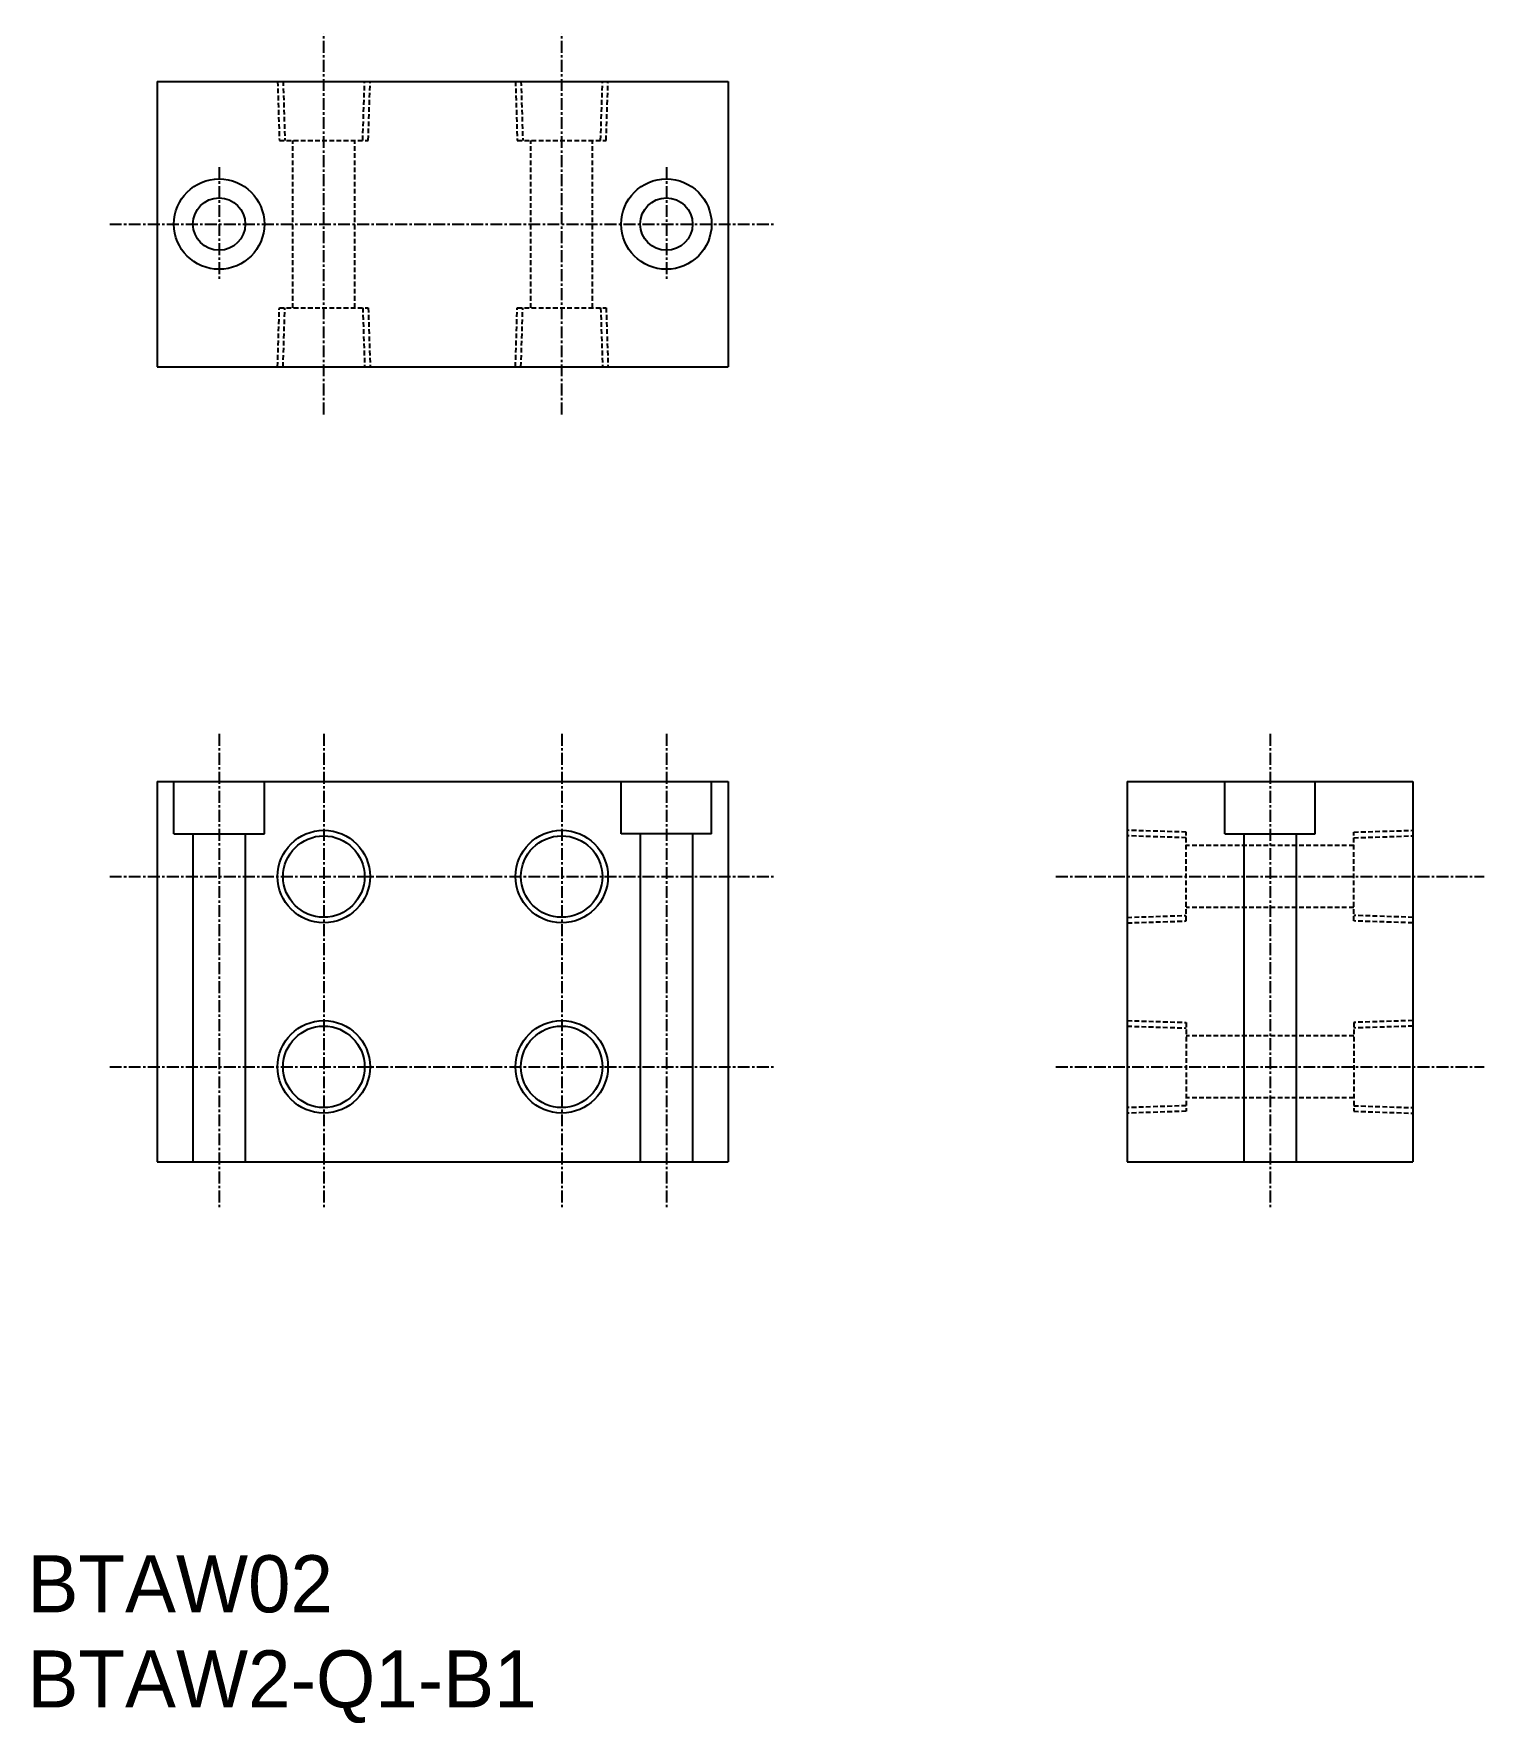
# Model space of a CAD drawing. Extents: x 457 to 609, y 114 to 291.
import ezdxf

# ---------------------------------------------------------------- set-up
doc = ezdxf.new("R2010")
doc.units = 0
doc.linetypes.add('CENTER', pattern=[2, 1.25, -0.25, 0.25, -0.25])
doc.linetypes.add('DASHED', pattern=[0.75, 0.5, -0.25])
doc.layers.get('0').update_dxf_attribs({"linetype": 'CONTINUOUS'})
doc.layers.add('CENTER', color=1, linetype='CENTER')

msp = doc.modelspace()

# ---------------------------------------------------------------- linework, layer by layer
at = {"color": 7, "linetype": 'CONTINUOUS'}
for p, q in [((469.66, 286.48), (529.66, 286.48)), ((469.66, 286.48), (469.66, 256.48)), ((529.66, 286.48), (529.66, 256.48)), ((469.66, 256.48), (529.66, 256.48)), ((469.66, 212.9), (529.66, 212.9)), ((469.66, 212.9), (469.66, 172.9)), ((471.41, 207.4), (471.41, 212.9)), ((480.91, 207.4), (480.91, 212.9)), ((518.41, 207.4), (518.41, 212.9)), ((527.91, 207.4), (527.91, 212.9)), ((529.66, 212.9), (529.66, 172.9)), ((571.6, 212.9), (601.6, 212.9)), ((571.6, 212.9), (571.6, 172.9)), ((581.85, 207.4), (581.85, 212.9)), ((591.35, 207.4), (591.35, 212.9)), ((601.6, 212.9), (601.6, 172.9)), ((471.41, 207.4), (480.91, 207.4)), ((473.41, 207.4), (473.41, 172.9)), ((478.91, 207.4), (478.91, 172.9)), ((527.91, 207.4), (518.41, 207.4)), ((520.41, 207.4), (520.41, 172.9)), ((525.91, 207.4), (525.91, 172.9)), ((581.85, 207.4), (591.35, 207.4)), ((583.85, 207.4), (583.85, 172.9)), ((589.35, 207.4), (589.35, 172.9)), ((469.66, 172.9), (529.66, 172.9)), ((571.6, 172.9), (601.6, 172.9))]:
    msp.add_line(p, q, dxfattribs=at)
at = {"color": 3, "linetype": 'DASHED'}
for p, q in [((482.3, 286.48), (482.49, 280.28)), ((482.88, 286.5), (483.07, 280.28)), ((491.25, 280.28), (491.45, 286.5)), ((491.83, 280.28), (492.03, 286.48)), ((507.3, 286.48), (507.49, 280.28)), ((507.88, 286.5), (508.07, 280.28)), ((516.25, 280.28), (516.45, 286.5)), ((516.83, 280.28), (517.03, 286.48)), ((482.49, 280.28), (491.83, 280.28)), ((483.91, 262.68), (483.91, 280.28)), ((490.41, 262.68), (490.41, 280.28)), ((507.49, 280.28), (516.83, 280.28)), ((508.91, 262.68), (508.91, 280.28)), ((515.41, 262.68), (515.41, 280.28)), ((482.3, 256.48), (482.49, 262.68)), ((482.49, 262.68), (491.83, 262.68)), ((482.88, 256.47), (483.07, 262.68)), ((491.25, 262.68), (491.45, 256.47)), ((491.83, 262.68), (492.03, 256.48)), ((507.3, 256.48), (507.49, 262.68)), ((507.49, 262.68), (516.83, 262.68)), ((507.88, 256.47), (508.07, 262.68)), ((516.25, 262.68), (516.45, 256.47)), ((516.83, 262.68), (517.03, 256.48)), ((577.8, 206.98), (571.59, 207.18)), ((577.8, 207.57), (571.6, 207.76)), ((577.8, 198.23), (577.8, 207.57)), ((595.4, 206.15), (577.8, 206.15)), ((595.4, 207.57), (601.6, 207.76)), ((595.4, 198.23), (595.4, 207.57)), ((595.4, 206.98), (601.62, 207.18)), ((595.4, 199.65), (577.8, 199.65)), ((571.59, 198.61), (577.8, 198.81)), ((571.6, 198.03), (577.8, 198.23)), ((601.62, 198.61), (595.4, 198.81)), ((601.6, 198.03), (595.4, 198.23)), ((571.59, 187.18), (577.8, 186.98)), ((571.6, 187.76), (577.8, 187.57)), ((577.8, 187.57), (577.8, 178.23)), ((601.6, 187.76), (595.4, 187.57)), ((595.4, 187.57), (595.4, 178.23)), ((601.62, 187.18), (595.4, 186.98)), ((595.4, 186.15), (577.8, 186.15)), ((595.4, 179.65), (577.8, 179.65)), ((577.8, 178.81), (571.59, 178.61)), ((577.8, 178.23), (571.6, 178.03)), ((595.4, 178.81), (601.62, 178.61)), ((595.4, 178.23), (601.6, 178.03))]:
    msp.add_line(p, q, dxfattribs=at)
at = {"color": 7, "linetype": 'CONTINUOUS'}
for centre, radius in [((476.16, 271.48), 4.75), ((523.16, 271.48), 4.75), ((476.16, 271.48), 2.75), ((523.16, 271.48), 2.75), ((487.16, 202.9), 4.28), ((512.16, 202.9), 4.28), ((487.16, 182.9), 4.28), ((512.16, 182.9), 4.28)]:
    msp.add_circle(centre, radius, dxfattribs=at)
at = {"color": 3, "linetype": 'CONTINUOUS'}
for centre in [(487.16, 202.9), (512.16, 202.9), (487.16, 182.9), (512.16, 182.9)]:
    msp.add_circle(centre, 4.86, dxfattribs=at)
at = {"layer": 'CENTER', "color": 1, "linetype": 'CENTER'}
for p, q in [((487.16, 251.48), (487.16, 291.48)), ((512.16, 251.48), (512.16, 291.48)), ((476.16, 277.48), (476.16, 265.48)), ((523.16, 277.48), (523.16, 265.48)), ((464.66, 271.48), (534.66, 271.48)), ((476.16, 217.9), (476.16, 167.9)), ((487.16, 217.9), (487.16, 167.9)), ((512.16, 217.9), (512.16, 167.9)), ((523.16, 217.9), (523.16, 167.9)), ((586.6, 217.9), (586.6, 167.9)), ((464.66, 202.9), (534.66, 202.9)), ((564.1, 202.9), (609.1, 202.9)), ((464.66, 182.9), (534.66, 182.9)), ((564.1, 182.9), (609.1, 182.9))]:
    msp.add_line(p, q, dxfattribs=at)

# ---------------------------------------------------------------- texts
at = {"color": 7, "linetype": 'CONTINUOUS'}
for s, p in [('BTAW02', (456.02, 125.56)), ('BTAW2-Q1-B1', (456.02, 115.56))]:
    msp.add_text(s, height=6, dxfattribs=at).set_placement(p)

doc.saveas('drawing.dxf')
